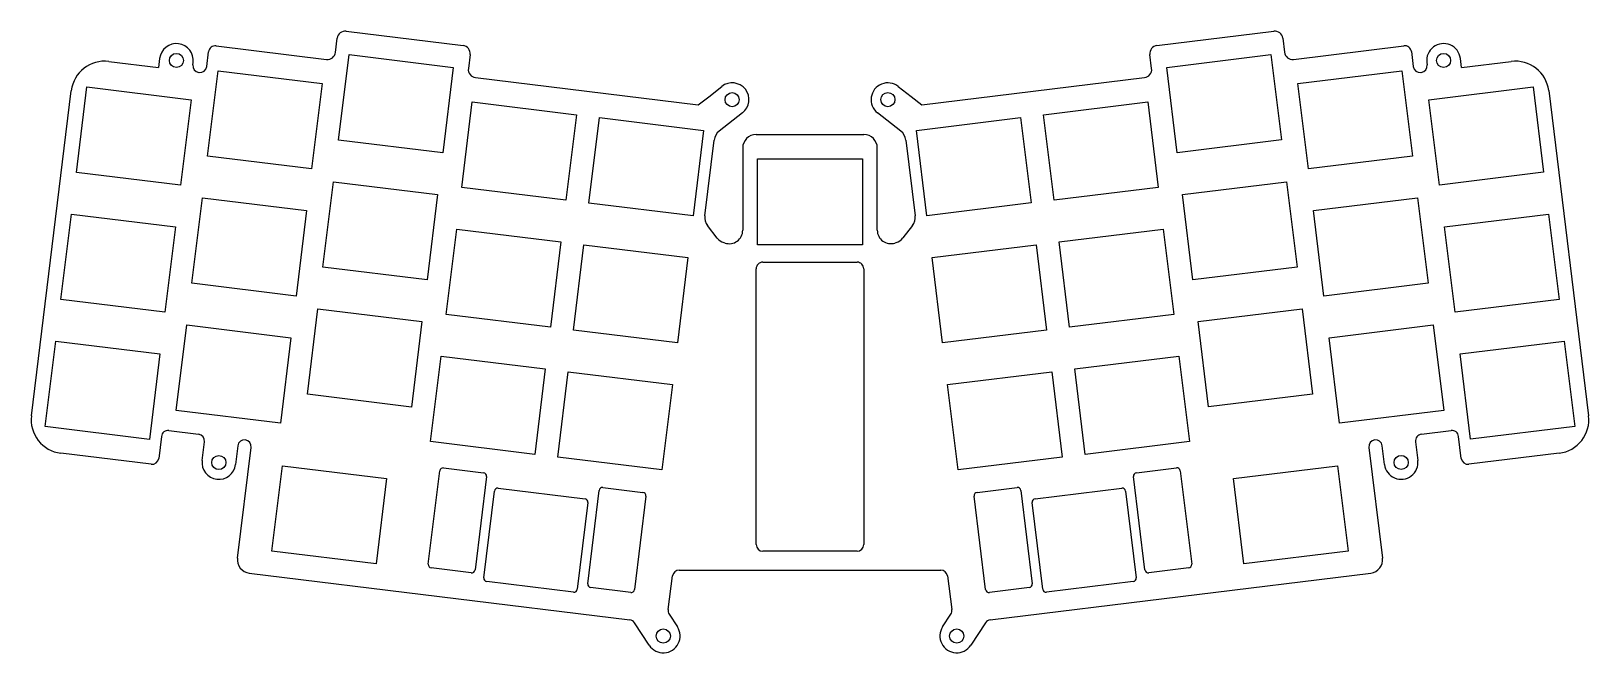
# Model space of a CAD drawing. Extents: x -116 to 116, y -67 to 25.
import ezdxf

# ---------------------------------------------------------------- set-up
doc = ezdxf.new("R2010")
doc.units = 0
doc.layers.add('BLACK', color=7, linetype='CONTINUOUS')

msp = doc.modelspace()

# ---------------------------------------------------------------- linework, layer by layer
at = {"layer": 'BLACK', "linetype": 'CONTINUOUS'}
for p, q in [((-88.310454, 23.192398), (-71.888603, 21.176048)), ((-70.5513, 22.220858), (-70.293851, 24.317614)), ((-68.956555, 25.362425), (-51.586995, 23.229712)), ((51.596987, 23.233771), (68.966547, 25.366484)), ((70.303843, 24.321673), (70.561292, 22.224917)), ((71.898595, 21.180107), (88.320446, 23.196457)), ((-104.266951, 20.872367), (-96.873585, 19.964576)), ((-96.707343, 21.318505), (-96.873141, 19.968193)), ((-89.698308, 20.094744), (-89.42487, 22.321721)), ((-70.09704, 9.179613), (-68.537112, 21.884203)), ((-68.537112, 21.884203), (-53.053392, 19.983041)), ((-50.542183, 21.892414), (-50.799633, 19.795659)), ((50.809625, 19.799718), (50.552175, 21.896473)), ((53.063368, 19.987075), (68.547088, 21.888237)), ((68.547088, 21.888237), (70.107016, 9.183647)), ((89.434862, 22.32578), (89.7083, 20.098803)), ((96.883133, 19.972252), (96.717335, 21.322564)), ((96.883577, 19.968635), (104.276943, 20.876426)), ((-91.763427, 20.348309), (-91.719499, 20.706075)), ((-90.892751, 19.233893), (-90.812724, 19.224067)), ((-89.585449, 6.774225), (-88.025521, 19.478815)), ((-88.025521, 19.478815), (-72.541801, 17.577653)), ((-53.053392, 19.983041), (-54.61332, 7.278451)), ((54.623296, 7.282485), (53.063368, 19.987075)), ((72.551777, 17.581687), (88.035497, 19.482849)), ((88.035497, 19.482849), (89.595425, 6.778259)), ((90.822716, 19.228126), (90.902743, 19.237952)), ((91.729491, 20.710134), (91.773419, 20.352368)), ((-115.775913, -31.833057), (-109.839029, 16.518983)), ((-109.073856, 4.368834), (-107.513928, 17.073424)), ((-107.513928, 17.073424), (-92.030208, 15.172262)), ((-72.541801, 17.577653), (-74.101729, 4.873063)), ((-49.75482, 18.458361), (-16.636841, 14.391983)), ((-15.059739, 15.624152), (-13.114461, 17.149173)), ((13.124453, 17.153232), (15.069731, 15.628211)), ((16.646833, 14.396042), (49.764812, 18.46242)), ((74.111705, 4.877097), (72.551777, 17.581687)), ((92.040184, 15.176296), (107.523904, 17.077458)), ((107.523904, 17.077458), (109.083832, 4.372868)), ((109.849021, 16.523042), (115.785905, -31.828998)), ((-92.030208, 15.172262), (-93.590136, 2.467672)), ((-51.769441, 2.131001), (-50.209513, 14.835591)), ((-50.209513, 14.835591), (-34.725793, 12.934429)), ((-16.636841, 14.391983), (-15.059739, 15.624152)), ((15.069731, 15.628211), (16.646833, 14.396042)), ((34.735769, 12.938463), (50.219489, 14.839625)), ((50.219489, 14.839625), (51.779417, 2.135035)), ((93.600112, 2.471706), (92.040184, 15.176296)), ((-34.725793, 12.934429), (-36.285721, 0.229839)), ((-32.861437, -0.190609), (-31.301509, 12.513981)), ((-31.301509, 12.513981), (-15.817789, 10.612819)), ((-10.029623, 13.214228), (-13.493463, 10.507979)), ((13.503455, 10.512038), (10.039615, 13.218287)), ((15.827765, 10.616853), (31.311485, 12.518015)), ((31.311485, 12.518015), (32.871413, -0.186575)), ((36.295697, 0.233873), (34.735769, 12.938463)), ((-15.817789, 10.612819), (-17.377717, -2.091771)), ((-8, 10), (8.009992, 10)), ((17.387693, -2.087737), (15.827765, 10.616853)), ((-54.61332, 7.278451), (-70.09704, 9.179613)), ((-15.630031, -2.08629), (-14.247233, 9.175697)), ((-10, 8), (-10, -4.243389)), ((10.009992, -4.23933), (10.009992, 8)), ((14.257225, 9.179756), (15.640023, -2.082231)), ((70.107016, 9.183647), (54.623296, 7.282485)), ((-74.101729, 4.873063), (-89.585449, 6.774225)), ((-7.8, 6.4), (7.8, 6.4)), ((-7.8, -6.4), (-7.8, 6.4)), ((7.8, 6.4), (7.8, -6.4)), ((89.595425, 6.778259), (74.111705, 4.877097)), ((-93.590136, 2.467672), (-109.073856, 4.368834)), ((-72.418652, -9.728387), (-70.858724, 2.976203)), ((-70.858724, 2.976203), (-55.375004, 1.075041)), ((55.38498, 1.079075), (70.8687, 2.980237)), ((70.8687, 2.980237), (72.428628, -9.724353)), ((109.083832, 4.372868), (93.600112, 2.471706)), ((-91.907058, -12.133783), (-90.34713, 0.570807)), ((-90.34713, 0.570807), (-74.86341, -1.330355)), ((-55.375004, 1.075041), (-56.934932, -11.629549)), ((-36.285721, 0.229839), (-51.769441, 2.131001)), ((51.779417, 2.135035), (36.295697, 0.233873)), ((56.944908, -11.625515), (55.38498, 1.079075)), ((74.873386, -1.326321), (90.357106, 0.574841)), ((90.357106, 0.574841), (91.917034, -12.129749)), ((-111.395462, -14.539172), (-109.835534, -1.834582)), ((-109.835534, -1.834582), (-94.351814, -3.735744)), ((-74.86341, -1.330355), (-76.423338, -14.034945)), ((-17.377717, -2.091771), (-32.861437, -0.190609)), ((32.871413, -0.186575), (17.387693, -2.087737)), ((76.433314, -14.030911), (74.873386, -1.326321)), ((94.36179, -3.73171), (109.84551, -1.830548)), ((109.84551, -1.830548), (111.405438, -14.535138)), ((-94.351814, -3.735744), (-95.911742, -16.440334)), ((-54.091052, -16.777005), (-52.531124, -4.072415)), ((-52.531124, -4.072415), (-37.047404, -5.973577)), ((-13.792633, -5.400579), (-15.224546, -3.556749)), ((15.234538, -3.55269), (13.802625, -5.39652)), ((37.05738, -5.969543), (52.5411, -4.068381)), ((52.5411, -4.068381), (54.101028, -16.772971)), ((95.921718, -16.4363), (94.36179, -3.73171)), ((-37.047404, -5.973577), (-38.607332, -18.678167)), ((-35.183045, -19.098615), (-33.623117, -6.394025)), ((-33.623117, -6.394025), (-18.139397, -8.295187)), ((-12.620559, -6.14468), (-12.833585, -6.075151)), ((7.8, -6.4), (-7.8, -6.4)), ((12.843577, -6.071092), (12.630551, -6.140621)), ((18.149373, -8.291153), (33.633093, -6.389991)), ((33.633093, -6.389991), (35.193021, -19.094581)), ((38.617308, -18.674133), (37.05738, -5.969543)), ((-18.139397, -8.295187), (-19.699325, -20.999777)), ((-6.99878, -8.990075), (7.00122, -8.990075)), ((19.709301, -20.995743), (18.149373, -8.291153)), ((-56.934932, -11.629549), (-72.418652, -9.728387)), ((-7.99878, -50.990075), (-7.99878, -9.990075)), ((8.00122, -9.990075), (8.001219, -50.990073)), ((72.428628, -9.724353), (56.944908, -11.625515)), ((-76.423338, -14.034945), (-91.907058, -12.133783)), ((91.917034, -12.129749), (76.433314, -14.030911)), ((-95.911742, -16.440334), (-111.395462, -14.539172)), ((-74.740262, -28.636396), (-73.180334, -15.931806)), ((-73.180334, -15.931806), (-57.696614, -17.832968)), ((57.70659, -17.828934), (73.19031, -15.927772)), ((73.19031, -15.927772), (74.750238, -28.632362)), ((111.405438, -14.535138), (95.921718, -16.4363)), ((-94.228669, -31.041788), (-92.668741, -18.337198)), ((-92.668741, -18.337198), (-77.185021, -20.23836)), ((-57.696614, -17.832968), (-59.256542, -30.537558)), ((-38.607332, -18.678167), (-54.091052, -16.777005)), ((54.101028, -16.772971), (38.617308, -18.674133)), ((59.266518, -30.533524), (57.70659, -17.828934)), ((77.194997, -20.234327), (92.678717, -18.333165)), ((92.678717, -18.333165), (94.238645, -31.037755)), ((-113.717078, -33.447175), (-112.15715, -20.742585)), ((-112.15715, -20.742585), (-96.67343, -22.643747)), ((-77.185021, -20.23836), (-78.744949, -32.94295)), ((-19.699325, -20.999777), (-35.183045, -19.098615)), ((35.193021, -19.094581), (19.709301, -20.995743)), ((78.754925, -32.938917), (77.194997, -20.234327)), ((96.683406, -22.639713), (112.167126, -20.738551)), ((112.167126, -20.738551), (113.727054, -33.443141)), ((-96.67343, -22.643747), (-98.233358, -35.348337)), ((-56.412663, -35.685009), (-54.852735, -22.980419)), ((-54.852735, -22.980419), (-39.369015, -24.881581)), ((39.378991, -24.877547), (54.862711, -22.976385)), ((54.862711, -22.976385), (56.422639, -35.680975)), ((98.243334, -35.344303), (96.683406, -22.639713)), ((-39.369015, -24.881581), (-40.928943, -37.586171)), ((-37.504658, -38.00662), (-35.94473, -25.30203)), ((-35.94473, -25.30203), (-20.46101, -27.203192)), ((20.470986, -27.199158), (35.954706, -25.297996)), ((35.954706, -25.297996), (37.514634, -38.002586)), ((40.938919, -37.582137), (39.378991, -24.877547)), ((-20.46101, -27.203192), (-22.020938, -39.907782)), ((22.030914, -39.903748), (20.470986, -27.199158)), ((-59.256542, -30.537558), (-74.740262, -28.636396)), ((74.750238, -28.632362), (59.266518, -30.533524)), ((-78.744949, -32.94295), (-94.228669, -31.041788)), ((94.238645, -31.037755), (78.754925, -32.938917)), ((-98.233358, -35.348337), (-113.717078, -33.447175)), ((-95.327823, -34.04484), (-90.914752, -34.586697)), ((90.924744, -34.582638), (95.337815, -34.040781)), ((113.727054, -33.443141), (98.243334, -35.344303)), ((-96.442239, -34.915517), (-96.844005, -38.187642)), ((-90.386579, -38.490586), (-90.044075, -35.701113)), ((-85.081344, -36.31046), (-85.423848, -39.099933)), ((-85.117426, -53.01477), (-83.096317, -36.554155)), ((-40.928943, -37.586171), (-56.412663, -35.685009)), ((56.422639, -35.680975), (40.938919, -37.582137)), ((83.106309, -36.550096), (85.127418, -53.010711)), ((85.43384, -39.095874), (85.091336, -36.306401)), ((90.054067, -35.697054), (90.396571, -38.486527)), ((96.853997, -38.183583), (96.452231, -34.911458)), ((-97.958421, -39.058319), (-111.422529, -37.405135)), ((-80.005778, -51.981201), (-78.44585, -39.276611)), ((-78.44585, -39.276611), (-62.96213, -41.177773)), ((-22.020938, -39.907782), (-37.504658, -38.00662)), ((37.514634, -38.002586), (22.030914, -39.903748)), ((62.972106, -41.173739), (78.455826, -39.272577)), ((78.455826, -39.272577), (80.015754, -51.977167)), ((111.432521, -37.401076), (97.968413, -39.05426)), ((-62.96213, -41.177773), (-64.522058, -53.882363)), ((-56.751358, -53.929724), (-55.045187, -40.034078)), ((-54.487981, -39.598739), (-48.532705, -40.329955)), ((-48.097366, -40.887165), (-49.803536, -54.78281)), ((49.81411, -54.778703), (48.107939, -40.883057)), ((48.543276, -40.325849), (54.498553, -39.594633)), ((55.055762, -40.029971), (56.761934, -53.925616)), ((64.532034, -53.878329), (62.972106, -41.173739)), ((-48.498124, -55.950604), (-46.913824, -43.047503)), ((-46.356614, -42.612165), (-33.453515, -44.196467)), ((-33.053327, -56.839477), (-31.347157, -42.943831)), ((-30.78995, -42.508492), (-24.834673, -43.239708)), ((-24.399333, -43.796916), (-26.105503, -57.692562)), ((26.116079, -57.688454), (24.409908, -43.792808)), ((24.845245, -43.2356), (30.800521, -42.504384)), ((31.357729, -42.939725), (33.063901, -56.83537)), ((33.464089, -44.192359), (46.367188, -42.608059)), ((46.924395, -43.043396), (48.508698, -55.946497)), ((-33.018177, -44.753674), (-34.602478, -57.656775)), ((34.613052, -57.652668), (33.028749, -44.749567)), ((-64.522058, -53.882363), (-80.005778, -51.981201)), ((7.00122, -51.990076), (-6.99878, -51.990076)), ((80.015754, -51.977167), (64.532034, -53.878329)), ((-83.376073, -55.243602), (-26.79449, -62.190946)), ((-50.360744, -55.218148), (-56.31602, -54.486932)), ((-19.433682, -54.791845), (19.443166, -54.788307)), ((26.804482, -62.186887), (83.386065, -55.239543)), ((56.326594, -54.482824), (50.371317, -55.21404)), ((-35.159687, -58.092112), (-48.062787, -56.507811)), ((-26.662712, -58.1279), (-32.617989, -57.396684)), ((-21.09773, -60.678515), (-20.424722, -55.658957)), ((20.434378, -55.655342), (21.107722, -60.674456)), ((32.628562, -57.392577), (26.673287, -58.123793)), ((48.073358, -56.503704), (35.170258, -58.088005)), ((-20.944418, -61.357352), (-19.713917, -63.245691)), ((19.723909, -63.241632), (20.95441, -61.353293)), ((-23.902731, -65.975861), (-26.078592, -62.637463)), ((26.088584, -62.633404), (23.912723, -65.971802))]:
    msp.add_line(p, q, dxfattribs=at)
at = {"layer": 'BLACK'}
for centre, radius in [((-94.213421, 21.01229), 1.05), ((94.223413, 21.016349), 1.05), ((-11.572042, 15.1817), 1.05), ((11.582034, 15.185759), 1.05), ((-87.905214, -38.795259), 1.050001), ((87.915206, -38.7912), 1.050001), ((-21.808332, -64.610765), 1.050001), ((21.818324, -64.606706), 1.050001)]:
    msp.add_circle(centre, radius, dxfattribs=at)
for centre, radius, start, end in [((-94.213422, 21.012287), 2.512651, -6.99992666, 172.99993199), ((-88.432394, 22.199941), 0.99992, 82.99541527, 173.00457179), ((-69.102608, 24.171129), 1.200216, 83.01041777, 172.98968103), ((-51.733371, 22.038555), 1.200118, -6.99436698, 82.99444748), ((51.743319, 22.042647), 1.20008, -262.99625718, -173.00382333), ((69.112681, 24.175293), 1.200121, 7.00582056, 96.99408064), ((88.442342, 22.203946), 0.999969, 6.99821009, 97.00180286), ((94.223412, 21.016356), 2.512651, -353.00014204, -172.99986328), ((-104.876164, 15.909464), 5.000155, 83.00176857, 172.99822567), ((-71.742648, 22.367477), 1.200335, -96.98421766, -7.01608096), ((71.752558, 22.371433), 1.200243, -172.98831348, -83.0113879), ((104.886199, 15.91358), 5.000104, 7.0011933, 96.99881246), ((-90.770867, 20.226451), 1.000013, -186.9993021, -97.00077469), ((-90.690883, 20.21665), 1.000032, -96.99818126, -7.00183168), ((-49.608777, 19.649263), 1.199822, -187.0084331, -96.99145647), ((49.618725, 19.653355), 1.19986, -83.00673306, 7.00662263), ((90.700918, 20.220765), 1.000083, -172.99526334, -83.00472371), ((90.780816, 20.230543), 1.000051, -82.99705345, 6.99713025), ((-11.572081, 15.181669), 2.5, -51.90383053, 128.09389954), ((11.58203, 15.185761), 2.5, -308.09512858, -128.09494042), ((-12.262402, 8.932105), 1.999723, 127.99668361, 173.00324396), ((-7.999965, 7.999965), 2.000036, 90.00101698, 179.99898302), ((8.009988, 7.999997), 2.000004, 0.00010027, 89.99989973), ((12.272416, 8.936177), 1.999698, 6.99646379, 52.00360863), ((-13.645278, -2.330122), 1.999675, -187.00385975, -142.16332242), ((13.655225, -2.326051), 1.999717, -37.83617923, 7.0033614), ((-12.000013, -4.243372), 2.000012, -108.07558856, -0.00047963), ((12.009998, -4.239321), 2.000006, -179.99975622, -71.9241756), ((-12.213207, -4.174118), 1.999698, -142.16985904, -108.07346037), ((12.22312, -4.169948), 1.999828, -71.92539695, -37.83128364), ((-6.998792, -9.990063), 0.999988, -270.00068756, -179.99931244), ((7.00124, -9.990055), 0.99998, -0.00114594, 90.00114594), ((-110.813368, -32.442548), 4.999834, -187.00190954, -96.99809623), ((110.823317, -32.438456), 4.999872, -83.00146935, 7.00147511), ((-95.449793, -35.037258), 0.999886, 82.99342847, 173.00655858), ((-91.036702, -35.579305), 1.000072, -6.99591269, 82.99589974), ((91.04654, -35.575127), 0.999935, -263.00375855, -172.9962285), ((95.459741, -35.033253), 0.999934, 6.99622348, 97.00378946), ((-84.088836, -36.432347), 0.999965, -6.99667705, 172.99663027), ((84.098822, -36.428243), 0.999965, -352.99921336, -173.00073987), ((-97.836574, -38.065744), 1.000026, -96.99855337, -7.00145957), ((-87.905213, -38.795252), 2.5, -186.99985083, -7.00015493), ((87.91521, -38.791245), 2.5, -173.00102673, 7.00103249), ((97.846609, -38.061628), 1.000076, -172.99563541, -83.00435164), ((-54.548872, -40.095066), 0.500049, 83.00601604, 172.99443395), ((-48.593528, -40.826141), 0.499901, -7.01139045, 83.01156906), ((48.604263, -40.822161), 0.500046, -262.99458951, -173.00520599), ((54.559545, -40.090834), 0.499936, 6.99263954, 97.00753703), ((-46.417508, -43.108494), 0.50005, 83.00573168, 172.99419152), ((-30.850844, -43.004817), 0.500047, 83.00544044, 172.99471024), ((-24.895536, -43.735925), 0.499936, -7.00730255, 83.00748116), ((24.906236, -43.731915), 0.500049, -262.99395706, -173.00558304), ((30.861543, -43.000546), 0.499901, 6.98853071, 97.01151815), ((46.428176, -43.10426), 0.499936, 6.99272437, 97.00715288), ((-33.51438, -44.692683), 0.499935, -7.00750809, 83.00717588), ((33.525078, -44.688675), 0.50005, -262.99419152, -173.00573168), ((-83.132374, -53.25854), 1.999964, -187.00105482, -96.99899005), ((-6.99851, -50.989805), 1.000271, -179.98456297, -90.01549433), ((7.001156, -50.990014), 1.000062, -89.99639058, -0.00338024), ((83.142323, -53.254448), 2.000002, -82.99992394, 6.99996881), ((-56.254976, -53.990572), 0.500099, -186.98851331, -97.01133601), ((-50.299767, -54.721929), 0.499951, -97.00564599, -6.99443081), ((-19.433584, -55.791853), 1.000008, 90.00563121, 172.36307561), ((19.443226, -55.788341), 1.000035, 7.64271112, 90.0034799), ((50.310437, -54.717696), 0.500063, -172.99262149, -83.00727378), ((56.265714, -53.986592), 0.499952, -83.00568291, 7.00550431), ((-48.001741, -56.011451), 0.500099, -186.98868391, -97.01152059), ((-35.098711, -57.595891), 0.499954, -97.0053546, -6.99472219), ((-32.556984, -56.900356), 0.500063, -186.99271923, -97.00725779), ((-26.601735, -57.63168), 0.499952, -97.00562502, -6.99455155), ((26.612438, -57.627408), 0.5001, -172.98852931, -83.01129412), ((32.567682, -56.896346), 0.499951, -83.00566896, 7.00551828), ((35.10941, -57.59162), 0.5001, -172.98852932, -83.01149365), ((48.012476, -56.007471), 0.499954, -83.00533467, 7.00528376), ((-26.916385, -63.183535), 1.000046, 33.09624873, 82.99885553), ((-20.106582, -60.811399), 1.000017, -187.63620466, -146.91087171), ((20.116625, -60.807352), 0.999967, -33.09019285, 7.63726923), ((26.926348, -63.17943), 0.999997, 96.99984316, 146.90505259), ((-21.808306, -64.610805), 2.500001, -146.90605766, 33.0961908), ((21.818307, -64.606729), 2.500001, -213.09574612, -33.09438702)]:
    msp.add_arc(centre, radius, start, end, dxfattribs=at)

doc.saveas('drawing.dxf')
